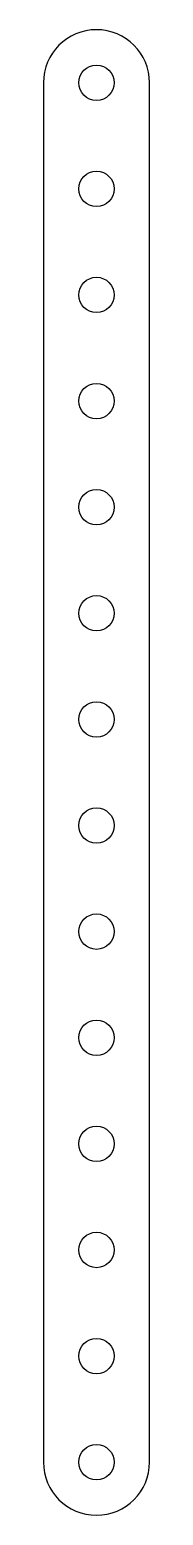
# Model space of a CAD drawing. Header units: millimetres. Extents: x 204 to 213, y 67 to 193.
import ezdxf

# ---------------------------------------------------------------- set-up
doc = ezdxf.new("R2010")
doc.units = ezdxf.units.MM
doc.layers.add('Default', color=7, linetype='Continuous')

msp = doc.modelspace()

# ---------------------------------------------------------------- linework, layer by layer
at = {"layer": 'Default', "color": 7, "linetype": 'Continuous'}
for p, q in [((204.25, 188.43), (204.25, 71.43)), ((213.25, 71.43), (213.25, 188.43))]:
    msp.add_line(p, q, dxfattribs=at)
for centre in [(208.75, 188.43), (208.75, 179.43), (208.75, 170.43), (208.75, 161.43), (208.75, 152.43), (208.75, 143.43), (208.75, 134.43), (208.75, 125.43), (208.75, 116.43), (208.75, 107.43), (208.75, 98.43), (208.75, 89.43), (208.75, 80.43), (208.75, 71.43)]:
    msp.add_circle(centre, 1.5, dxfattribs=at)
for centre, start, end in [((208.75, 188.43), 0, 180), ((208.75, 71.43), 180, 0)]:
    msp.add_arc(centre, 4.5, start, end, dxfattribs=at)

doc.saveas('drawing.dxf')
